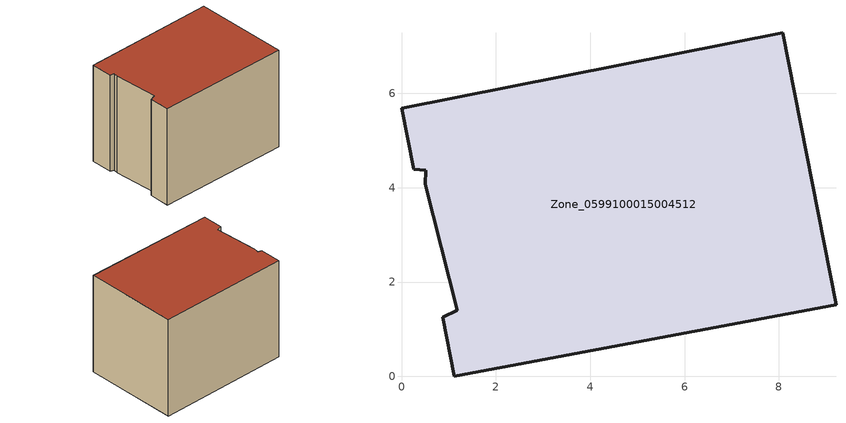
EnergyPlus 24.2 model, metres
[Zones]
Zone_0599100015004512
 floor ground (C_G): 0,5.69 8.08,7.29 9.21,1.52 1.12,0 0.87,1.25 1.18,1.41 0.51,4.08 0.51,4.38 0.26,4.39 z1.04
 wall outside (C_F): 8.08,7.29 0,5.69 0.26,4.39 0.51,4.38 0.51,4.08 1.18,1.41 0.87,1.25 1.12,0 9.21,1.52 8.08,7.29 z1.04:7.32
 roof outside (C_R): 0.87,1.25 1.12,0 9.21,1.52 8.08,7.29 0,5.69 0.26,4.39 0.51,4.38 0.51,4.08 1.18,1.41 z7.32
[BUILDING]
Pand.0599100015004512: North Axis=0; Terrain=City; Loads Convergence Tolerance Value=0.04; Temperature Convergence Tolerance Value=0.4; Solar Distribution=FullExterior; Maximum Number of Warmup Days=25; Minimum Number of Warmup Days=1
[Site:Location]
Rotterdam.The.Hague.AP_ZH_NLD Design_Conditions: Latitude=51.96; Longitude=4.45; Time Zone=1; Elevation=-4.5
[SITE:GROUNDTEMPERATURE:BUILDINGSURFACE]
18, 18, 18, 18, 18, 18, 18, 18, 18, 18, 18, 18
[MATERIAL] Thermal Absorptance=0.9; Solar Absorptance=0.7; Visible Absorptance=0.7
Name | Roughness | Thickness | Conductivity | Density | Specific Heat
G.TI.1946-1964 | MediumSmooth | 0.15 | 1 | 540 | 1210
F.TI.1946-1964 | Rough | 0.3 | 0.857143 | 1920 | 840
R.TI.1946-1964 | MediumRough | 0.2 | 0.277778 | 1500 | 1000
[CONSTRUCTION]
C_G: G.TI.1946-1964
C_F: F.TI.1946-1964
C_R: R.TI.1946-1964
[ZONE]
Zone_0599100015004512: Type=1; Multiplier=1; Ceiling Height=Autocalculate; Volume=Autocalculate; Floor Area=autocalculate; Part of Total Floor Area=Yes
[ZONEINFILTRATION:DESIGNFLOWRATE]
Infil_Zone_0599100015004512: Zone or ZoneList or Space or SpaceList=Zone_0599100015004512; Schedule=AlwaysOn; Design Flow Rate Calculation Method=Flow/Area; Flow Rate per Floor Area=0.003; Constant Term Coefficient=1; Temperature Term Coefficient=0; Velocity Term Coefficient=0; Velocity Squared Term Coefficient=0
[HVACTEMPLATE:ZONE:IDEALLOADSAIRSYSTEM]
Zone_0599100015004512: Maximum Heating Supply Air Temperature=50; Minimum Cooling Supply Air Temperature=13; Maximum Heating Supply Air Humidity Ratio=0.0156; Minimum Cooling Supply Air Humidity Ratio=0.0077; Heating Limit=NoLimit; Cooling Limit=NoLimit; Dehumidification Control Type=ConstantSensibleHeatRatio; Cooling Sensible Heat Ratio=0.7; Dehumidification Setpoint=60; Humidification Control Type=None; Humidification Setpoint=30; Outdoor Air Method=None; Outdoor Air Flow Rate per Person=0.00944; Outdoor Air Flow Rate per Zone Floor Area=0; Outdoor Air Flow Rate per Zone=0; Demand Controlled Ventilation Type=None; Outdoor Air Economizer Type=NoEconomizer; Heat Recovery Type=None; Sensible Heat Recovery Effectiveness=0.7; Latent Heat Recovery Effectiveness=0.65
[ZONECONTROL:THERMOSTAT]
ThermostatControl_Zone_0599100015004512: Zone or ZoneList=Zone_0599100015004512; Control Type Schedule=DualSetpointControlType; Control 1=Thermostat_Zone_0599100015004512; Temperature Difference Between Cutout And Setpoint=0
[THERMOSTATSETPOINT:DUALSETPOINT]
Thermostat_Zone_0599100015004512: Heating Setpoint Temperature Schedule=HeatingSetpoint_Zone_0599100015004512; Cooling Setpoint Temperature Schedule=CoolingSetpoint_Zone_0599100015004512
[SCHEDULE:COMPACT]
HeatingSetpoint_Zone_0599100015004512: Through: 12/31, For: AllDays, Until: 24:00, 21
CoolingSetpoint_Zone_0599100015004512: Through: 12/31, For: AllDays, Until: 24:00, 24
DualSetpointControlType: Through: 12/31, For: AllDays, Until: 24:00, 4
AlwaysOn: Through: 12/31, For: AllDays, Until: 24:00, 1
